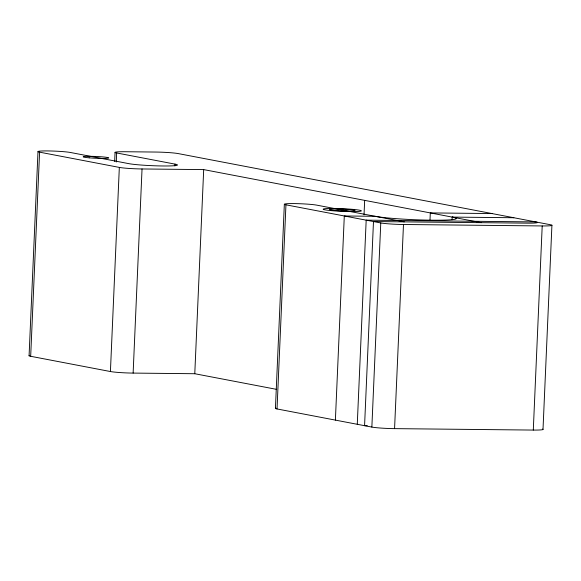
<?xml version="1.0" encoding="UTF-8"?>
<svg xmlns="http://www.w3.org/2000/svg" width="581" height="581" viewBox="0 0 581 581"><rect width="100%" height="100%" fill="white"/><g stroke="black" fill="none" stroke-linecap="round" stroke-linejoin="round"><path stroke-width="0.87" d="M29.079 355.79L37.99 151.663M276.6 389.364L194.78 373.728L133.129 373.089A17.067 1.191 2.5 0 1 110.419 371.535L30.677 356.291L39.588 152.164A17.067 1.191 2.5 0 1 47.707 150.929A17.067 1.191 2.5 0 1 70.417 152.483L128.771 163.639A25.6 1.787 2.5 0 0 162.833 165.97A25.6 1.787 2.5 0 0 175.012 164.118L174.932 165.926M114.668 161.416L115.053 152.462M116.265 161.997L116.658 152.963A17.067 1.191 2.5 0 1 124.777 151.728L155.606 152.048A17.067 1.191 2.5 0 1 178.309 153.602L550.323 224.709A17.067 1.191 2.5 0 1 542.204 225.944L403.483 224.498A17.067 1.191 2.5 0 1 380.773 222.944L285.946 204.824L277.035 408.951L371.862 427.079A17.067 1.191 2.5 0 0 394.572 428.633L533.293 430.071A17.067 1.191 2.5 0 0 542.48 429.083M110.419 371.535L119.33 167.408L39.588 152.164M133.129 373.089L142.04 168.962L203.691 169.601L481.373 222.676M194.78 373.728L203.691 169.601M275.43 408.45L284.341 204.323M335.39 420.107L344.301 215.979L375.13 216.299A42.674 2.978 2.5 0 0 431.901 220.184A42.674 2.978 2.5 0 0 452.2 217.098L513.851 217.737M364.033 214.817L364.665 200.365M357.271 424.29L366.183 220.155L535.733 221.92A17.067 1.191 2.5 0 1 527.613 223.155L373.481 221.55L364.57 425.684L367.286 425.713M371.862 427.079L380.773 222.944M394.572 428.633L403.483 224.498M429.998 220.141L430.31 212.915L491.969 213.554M452.076 219.807L452.2 217.098M533.293 430.071L542.204 225.944M543.01 429.337L551.921 225.21M116.658 152.963L175.012 164.118M404.303 221.869L316.776 205.144A17.067 1.191 2.5 0 0 294.066 203.59A17.067 1.191 2.5 0 0 285.946 204.824M30.677 356.291A17.067 1.191 2.5 0 1 29.203 355.557M142.04 168.962A17.067 1.191 2.5 0 1 119.33 167.408M277.035 408.951A17.067 1.191 2.5 0 1 275.888 408.109M89.169 157.829A12.804 0.893 2.5 0 0 108.727 157.952A12.804 0.893 2.5 0 0 89.946 156.318A12.804 0.893 2.5 0 0 89.169 157.829M335.629 210.496A12.804 0.893 2.5 0 0 355.093 210.598A12.804 0.893 2.5 0 0 336.188 208.971A12.804 0.893 2.5 0 0 335.629 210.496M331.388 210.642A19.086 1.329 2.5 0 0 361.302 210.961A19.086 1.329 2.5 0 0 334.228 208.463A19.086 1.329 2.5 0 0 331.388 210.642"/></g></svg>
